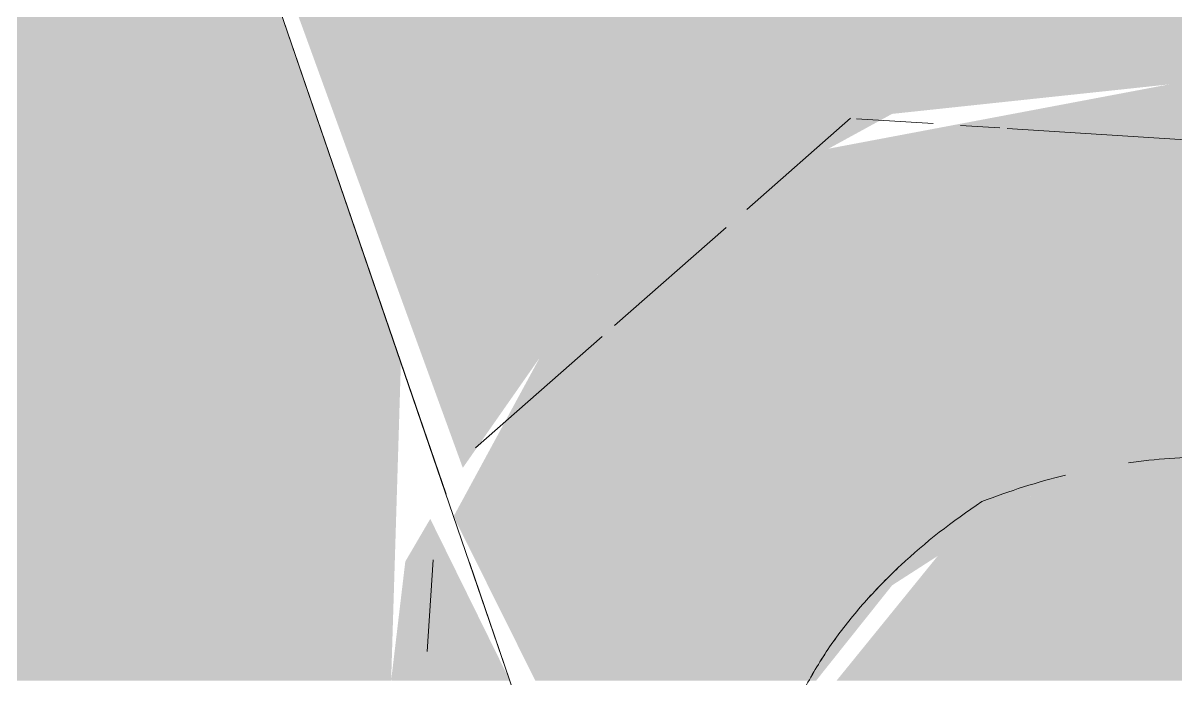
# Model space of a CAD drawing. Header units: millimetres. Extents: x 63432 to 177405, y -1987 to 27578.
# Drawn here: x 162028.22 to 162038.39, y 8839.52 to 8845.3 of the extents above; entities that cross this region are included whole.
import ezdxf

# ---------------------------------------------------------------- set-up
doc = ezdxf.new("R2010")
doc.units = ezdxf.units.MM
for name, color, linetype, lineweight, true_color in [('I-FURN-16', 7, 'Continuous', 9, 0xd1b79e), ('I-FURN-19', 7, 'Continuous', 9, 0x242424), ('I-FURN-23', 7, 'Continuous', 9, 0x52463a), ('I-FURN-26', 7, 'Continuous', 9, 0x2d2d2d), ('I-FURN-27', 7, 'Continuous', 9, 0x463a2f), ('I-FURN-29', 7, 'Continuous', 9, 0x53483c), ('I-FURN-30', 7, 'Continuous', 9, 0x4c4c4c), ('I-FURN-37', 7, 'Continuous', 9, 0x584c3f), ('I-FURN-38', 7, 'Continuous', 9, 0xa58c72), ('I-FURN-48', 7, 'Continuous', 9, 0x131313), ('I-FURN-6', 7, 'Continuous', 9, 0xc0c0c0), ('I-FURN-61', 7, 'Continuous', 9, 0xcabbac), ('I-FURN-62', 7, 'Continuous', 9, 0x8b8b8b), ('I-FURN-64', 7, 'Continuous', 9, 0x665b51), ('I-FURN-66', 7, 'Continuous', 9, 0x6e6155), ('I-FURN-70', 7, 'Continuous', 9, 0x786d63), ('I-FURN-71', 7, 'Continuous', 9, 0xa59687), ('I-FURN-77', 7, 'Continuous', 9, 0x92877d)]:
    doc.layers.add(name, color=color, linetype=linetype, lineweight=lineweight, true_color=true_color)
doc.layers.add('I-FURN-18', color=7, linetype='Continuous', lineweight=9, true_color=0xe2b180, transparency=0.7)

# ---------------------------------------------------------------- blocks, each defined once
blk = doc.blocks.new('Chair - Tablet Arm - Chair - Tablet Arm-V79-Развертка 3_12-6')
at = {"layer": 'I-FURN-18'}
h = blk.add_hatch(color=256, dxfattribs=at)
h.paths.add_polyline_path([(-82141.634, 8839.5), (-82124.151, 8839.5), (-82124.065, 8842.304), (-82127.458, 8852.2), (-82156.5, 8852.2), (-82156.5, 8839.5)])
h.paths.add_polyline_path([(-82102.618, 8839.5), (-82086.1, 8839.727), (-82080.3, 8840.405), (-82080.3, 8852.2), (-82113.951, 8851.964), (-82109.391, 8839.5)])
h = blk.add_hatch(color=256, dxfattribs=at)
h.paths.add_polyline_path([(-82119.733, 8839.5), (-82113.123, 8839.5), (-82114.166, 8840.322), (-82116.116, 8841.38), (-82118.942, 8841.08), (-82120.224, 8839.5), (-82119.806, 8839.5)])
h.paths.add_polyline_path([(-82109.678, 8839.5), (-82114.166, 8852.2), (-82127.458, 8852.2), (-82123.519, 8841.378), (-82122.331, 8843.079), (-82119.733, 8844.5), (-82117.291, 8844.76), (-82114.166, 8843.34), (-82112.352, 8841.141), (-82111.452, 8839.5), (-82110.129, 8839.5)])
for points in [[(-82113.107, 8839.5), (-82112.379, 8839.5), (-82112.644, 8841.215), (-82113.726, 8842.894), (-82114.777, 8843.862), (-82117.291, 8844.76), (-82120.639, 8844.128), (-82122.503, 8842.972), (-82123.6, 8840.95), (-82122.879, 8839.5), (-82120.404, 8839.5), (-82119.733, 8840.342), (-82118.515, 8841.126), (-82115.943, 8841.33), (-82113.123, 8839.5)], [(-82124.151, 8839.5), (-82123.687, 8839.5), (-82123.439, 8839.5), (-82123.103, 8839.5), (-82123.806, 8840.928), (-82124.026, 8840.552)]]:
    blk.add_hatch(color=256, dxfattribs=at).paths.add_polyline_path(points)
at = {"layer": 'I-FURN-23'}
for points, knots in [([(-82117.649, 8841.422), (-82117.589, 8841.431), (-82117.284, 8841.469), (-82116.863, 8841.484), (-82116.45, 8841.452), (-82116.276, 8841.428), (-82116.218, 8841.418)], [-0.95127, -0.95127, -0.95127, -0.95127, -0.94444444, -0.91666667, -0.90277778, -0.89583333, -0.89583333, -0.89583333, -0.89583333]), ([(-82119.958, 8840.211), (-82119.864, 8840.317), (-82119.561, 8840.626), (-82119.204, 8840.906), (-82118.942, 8841.08)], [-0.125, -0.125, -0.125, -0.125, -0.0833333, 0, 0, 0, 0])]:
    blk.add_open_spline(points, degree=3, knots=knots, dxfattribs=at)
for points in [[(-82118.942, 8841.08), (-82118.697, 8841.175), (-82118.451, 8841.253), (-82118.205, 8841.314)], [(-82120.45, 8839.532), (-82120.381, 8839.654), (-82120.306, 8839.771), (-82120.224, 8839.884)]]:
    blk.add_open_spline(points, degree=3, dxfattribs=at)
at = {"layer": 'I-FURN-26'}
blk.add_open_spline([(-82120.862, 8838.578), (-82120.84, 8838.643), (-82120.772, 8838.838), (-82120.642, 8839.16), (-82120.518, 8839.411), (-82120.45, 8839.532)], degree=3, knots=[-0.3125, -0.3125, -0.3125, -0.3125, -0.2916667, -0.25, -0.2083333, -0.2083333, -0.2083333, -0.2083333], dxfattribs=at)
at = {"layer": 'I-FURN-27'}
for p, q in [((-82121.014, 8843.658), (-82120.101, 8844.461)), ((-82120.048, 8844.457), (-82119.372, 8844.414)), ((-82119.13, 8844.398), (-82118.784, 8844.376)), ((-82118.717, 8844.372), (-82115.66, 8844.175)), ((-82122.18, 8842.634), (-82121.197, 8843.497)), ((-82123.406, 8841.556), (-82122.29, 8842.537))]:
    blk.add_line(p, q, dxfattribs=at)
at = {"layer": 'I-FURN-29'}
blk.add_line((-82123.832, 8839.758), (-82123.779, 8840.567), dxfattribs=at)
at = {"layer": 'I-FURN-37'}
blk.add_line((-82123.461, 8840.542), (-82123.103, 8839.5), dxfattribs=at)
at = {"layer": 'I-FURN-38'}
blk.add_line((-82127.458, 8852.2), (-82123.667, 8841.145), dxfattribs=at)
at = {"layer": 'I-FURN-48'}
blk.add_open_spline([(-82120.926, 8838.385), (-82120.906, 8838.45), (-82120.863, 8838.578), (-82120.772, 8838.838), (-82120.642, 8839.16), (-82120.456, 8839.536), (-82120.231, 8839.888), (-82119.964, 8840.214), (-82119.561, 8840.626), (-82119.204, 8840.906), (-82118.942, 8841.08)], degree=3, knots=[-0.3333333, -0.3333333, -0.3333333, -0.3333333, -0.3125, -0.2916667, -0.25, -0.2083333, -0.1666667, -0.125, -0.0833333, 0, 0, 0, 0], dxfattribs=at)
blk = doc.blocks.new('Chair - Tablet Arm - Chair - Tablet Arm-V82-Развертка 3_12-6')
at = {"layer": 'I-FURN-19'}
blk.add_open_spline([(-82120.926, 8838.385), (-82120.906, 8838.45), (-82120.863, 8838.578), (-82120.772, 8838.838), (-82120.642, 8839.16), (-82120.456, 8839.536), (-82120.231, 8839.888), (-82119.964, 8840.214), (-82119.561, 8840.626), (-82119.204, 8840.906), (-82118.942, 8841.08)], degree=3, knots=[-0.3333333, -0.3333333, -0.3333333, -0.3333333, -0.3125, -0.2916667, -0.25, -0.2083333, -0.1666667, -0.125, -0.0833333, 0, 0, 0, 0], dxfattribs=at)
at = {"layer": 'I-FURN-30'}
blk.add_open_spline([(-82120.862, 8838.578), (-82120.84, 8838.643), (-82120.772, 8838.838), (-82120.642, 8839.16), (-82120.518, 8839.411), (-82120.45, 8839.532)], degree=3, knots=[-0.3125, -0.3125, -0.3125, -0.3125, -0.2916667, -0.25, -0.2083333, -0.2083333, -0.2083333, -0.2083333], dxfattribs=at)
at = {"layer": 'I-FURN-37'}
for p, q in [((-82121.014, 8843.658), (-82120.101, 8844.461)), ((-82120.048, 8844.457), (-82119.372, 8844.414)), ((-82119.13, 8844.398), (-82118.784, 8844.376)), ((-82118.717, 8844.372), (-82115.66, 8844.175)), ((-82122.18, 8842.634), (-82121.197, 8843.497)), ((-82123.406, 8841.556), (-82122.29, 8842.537))]:
    blk.add_line(p, q, dxfattribs=at)
at = {"layer": 'I-FURN-64'}
for points, knots in [([(-82117.649, 8841.422), (-82117.589, 8841.431), (-82117.284, 8841.469), (-82116.863, 8841.484), (-82116.45, 8841.452), (-82116.276, 8841.428), (-82116.218, 8841.418)], [-0.95127, -0.95127, -0.95127, -0.95127, -0.94444444, -0.91666667, -0.90277778, -0.89583333, -0.89583333, -0.89583333, -0.89583333]), ([(-82119.958, 8840.211), (-82119.864, 8840.317), (-82119.561, 8840.626), (-82119.204, 8840.906), (-82118.942, 8841.08)], [-0.125, -0.125, -0.125, -0.125, -0.0833333, 0, 0, 0, 0])]:
    blk.add_open_spline(points, degree=3, knots=knots, dxfattribs=at)
for points in [[(-82118.942, 8841.08), (-82118.697, 8841.175), (-82118.451, 8841.253), (-82118.205, 8841.314)], [(-82120.45, 8839.532), (-82120.381, 8839.654), (-82120.306, 8839.771), (-82120.224, 8839.884)]]:
    blk.add_open_spline(points, degree=3, dxfattribs=at)
at = {"layer": 'I-FURN-66'}
blk.add_line((-82123.832, 8839.758), (-82123.779, 8840.567), dxfattribs=at)
at = {"layer": 'I-FURN-70'}
blk.add_line((-82123.461, 8840.542), (-82123.103, 8839.5), dxfattribs=at)
at = {"layer": 'I-FURN-71'}
blk.add_line((-82127.458, 8852.2), (-82123.667, 8841.145), dxfattribs=at)
blk = doc.blocks.new('Chair - Tablet Arm - Chair - Tablet Arm-V89-Развертка 3_12-6')
at = {"layer": 'I-FURN-6'}
blk.add_line((-82187.239, 9026.564), (-82120.579, 8832.137), dxfattribs=at)
at = {"layer": 'I-FURN-62'}
for points, knots in [([(-82117.649, 8841.422), (-82117.589, 8841.431), (-82117.284, 8841.469), (-82116.863, 8841.484), (-82116.45, 8841.452), (-82116.217, 8841.42), (-82116.044, 8841.389), (-82115.872, 8841.349), (-82115.644, 8841.283), (-82115.249, 8841.134), (-82114.699, 8840.843), (-82114.179, 8840.484), (-82113.836, 8840.218), (-82113.646, 8840.065), (-82113.461, 8839.912), (-82113.237, 8839.715), (-82112.891, 8839.377), (-82112.318, 8838.738), (-82111.883, 8838.143), (-82111.611, 8837.733)], [-0.95127, -0.95127, -0.95127, -0.95127, -0.9444444, -0.9166667, -0.9027778, -0.8958333, -0.8888889, -0.8819444, -0.875, -0.8611111, -0.8333333, -0.8055556, -0.7916667, -0.7847222, -0.7777778, -0.7638889, -0.75, -0.7222222, -0.6666667, -0.6666667, -0.6666667, -0.6666667]), ([(-82119.958, 8840.211), (-82119.864, 8840.317), (-82119.561, 8840.626), (-82119.204, 8840.906), (-82118.942, 8841.08)], [-0.125, -0.125, -0.125, -0.125, -0.0833333, 0, 0, 0, 0]), ([(-82120.862, 8838.578), (-82120.84, 8838.643), (-82120.772, 8838.838), (-82120.642, 8839.16), (-82120.456, 8839.536), (-82120.306, 8839.771), (-82120.224, 8839.884)], [-0.3125, -0.3125, -0.3125, -0.3125, -0.2916667, -0.25, -0.2083333, -0.1666667, -0.1666667, -0.1666667, -0.1666667])]:
    blk.add_open_spline(points, degree=3, knots=knots, dxfattribs=at)
blk.add_open_spline([(-82118.942, 8841.08), (-82118.697, 8841.175), (-82118.451, 8841.253), (-82118.205, 8841.314)], degree=3, dxfattribs=at)
at = {"layer": 'I-FURN-70'}
for p, q in [((-82121.014, 8843.658), (-82120.101, 8844.461)), ((-82120.048, 8844.457), (-82119.372, 8844.414)), ((-82119.13, 8844.398), (-82118.784, 8844.376)), ((-82118.717, 8844.372), (-82115.66, 8844.175)), ((-82122.18, 8842.634), (-82121.197, 8843.497)), ((-82123.406, 8841.556), (-82122.29, 8842.537))]:
    blk.add_line(p, q, dxfattribs=at)
at = {"layer": 'I-FURN-77'}
blk.add_line((-82123.832, 8839.758), (-82123.779, 8840.567), dxfattribs=at)

msp = doc.modelspace()

# ---------------------------------------------------------------- block references
at = {"layer": 'I-FURN-16'}
msp.add_blockref('Chair - Tablet Arm - Chair - Tablet Arm-V79-Развертка 3_12-6', (244155.618, 0), dxfattribs=at)
at = {"layer": 'I-FURN-6'}
msp.add_blockref('Chair - Tablet Arm - Chair - Tablet Arm-V89-Развертка 3_12-6', (244155.618, 0), dxfattribs=at)
at = {"layer": 'I-FURN-61'}
msp.add_blockref('Chair - Tablet Arm - Chair - Tablet Arm-V82-Развертка 3_12-6', (244155.618, 0), dxfattribs=at)

doc.saveas('drawing.dxf')
